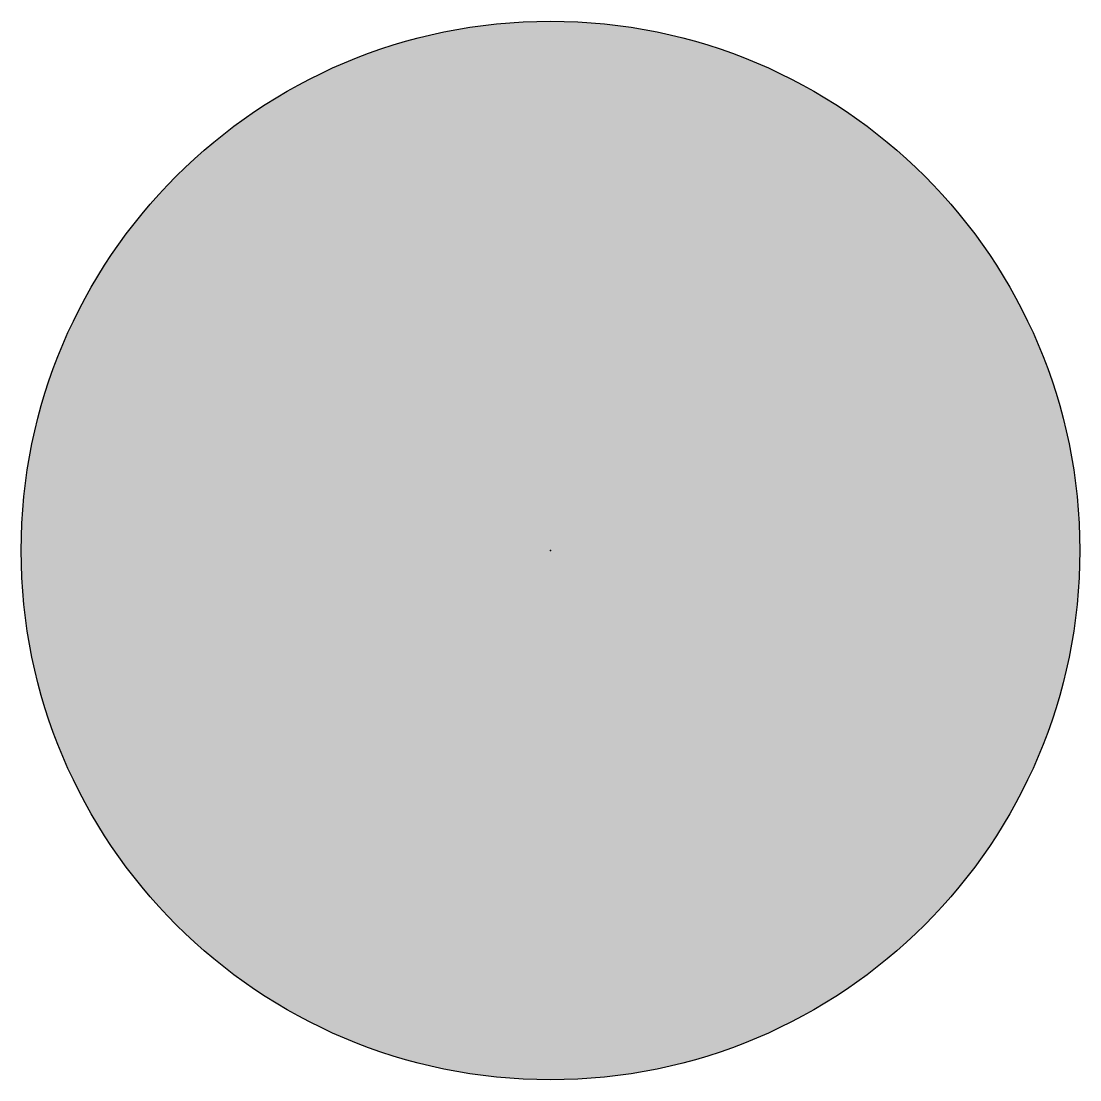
# Model space of a CAD drawing. Extents: x -0.25 to 0.25, y -0.25 to 0.25.
import ezdxf

# ---------------------------------------------------------------- set-up
doc = ezdxf.new("R2010")
doc.units = 0
doc.header["$MEASUREMENT"] = 0
doc.layers.add('SEPTICAD', color=7, linetype='CONTINUOUS')

msp = doc.modelspace()

# ---------------------------------------------------------------- hatches: boundary and pattern name
at = {"layer": 'SEPTICAD', "linetype": 'ByBlock'}
msp.add_hatch(color=256, dxfattribs=at).paths.add_polyline_path([(0.25, 0, 1), (-0.25, 0, 1)])

# ---------------------------------------------------------------- linework, layer by layer
msp.add_circle((0, 0), 0.25, dxfattribs=at)
at = {"layer": 'SEPTICAD'}
msp.add_point((0, 0), dxfattribs=at)

doc.saveas('drawing.dxf')
